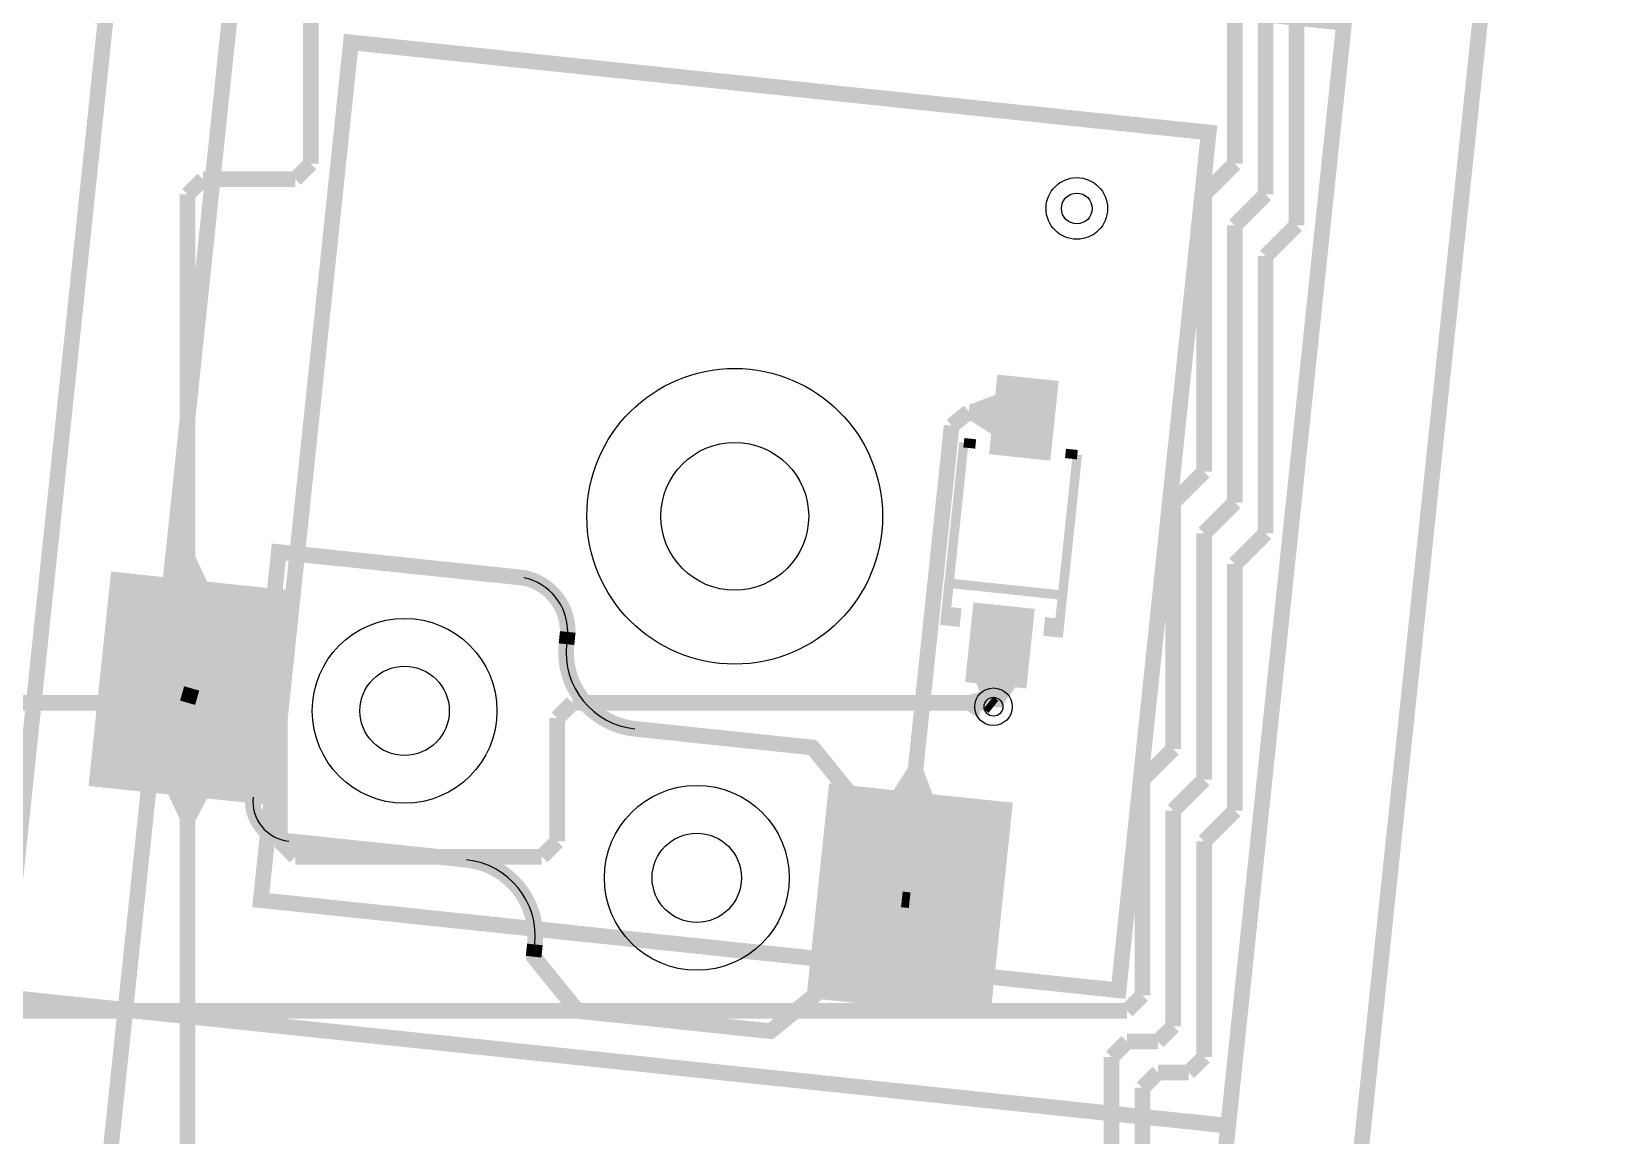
# Model space of a CAD drawing. Header units: millimetres. Extents: x -992 to -826, y 770 to 901.
# Drawn here: x -851.87 to -826.28, y 839.49 to 857.41 of the extents above; entities that cross this region are included whole.
import ezdxf

# ---------------------------------------------------------------- set-up
doc = ezdxf.new("R2010")
doc.units = ezdxf.units.MM
for name, color, linetype, true_color in [('BoardOutLine', 7, 'Continuous', 0xff00ff), ('BottomLayer', 7, 'Continuous', 0x0000ff), ('BottomPasteMaskLayer', 7, 'Continuous', 0x800000), ('BottomSilkLayer', 7, 'Continuous', 0x66cc33), ('BottomSolderMaskLayer', 7, 'Continuous', 0xaa00ff), ('Document', 7, 'Continuous', 0xffffff), ('Hole', 7, 'Continuous', 0x222222), ('Multi-Layer', 7, 'Continuous', 0xc0c0c0), ('TopLayer', 7, 'Continuous', 0xff0000), ('TopSilkLayer', 7, 'Continuous', 0xffcc00)]:
    doc.layers.add(name, color=color, linetype=linetype, true_color=true_color)

msp = doc.modelspace()

# ---------------------------------------------------------------- hatches: boundary and pattern name
at = {"layer": 'BottomLayer'}
for points in [[(-835.3274066548133, 850.4474726949455), (-835.1915163830329, 851.7403606807216), (-836.18602997206, 851.8448818897639), (-836.3219202438406, 850.5520193040387)], [(-836.2207950215901, 851.514122428245), (-836.2871780543562, 850.8826009652021), (-836.6461772923547, 851.1118821437644), (-836.6196240792483, 851.3644907289817)], [(-849.0159410718823, 848.4835991871985), (-849.6474625349251, 848.5499745999493), (-849.4587020574043, 848.9132334264671), (-849.2047015494031, 848.8865379730761)], [(-850.9399542799086, 845.1665481330964), (-847.9563881127763, 844.8529591059183), (-847.5905511811025, 848.3337820675642), (-850.5741173482347, 848.6473710947423)], [(-835.7161290322581, 846.7488442976887), (-835.5802641605284, 848.0417322834647), (-836.5747777495556, 848.1462534925072), (-836.7106680213361, 846.853390906782)], [(-836.529171958344, 846.834312928626), (-835.897647955296, 846.7679273558549), (-836.1236880873762, 846.4398577597157), (-836.3762966725934, 846.4664135128272)], [(-836.0015316230633, 846.629773939548), (-836.4562331724665, 846.6775057150116), (-836.3329133858269, 846.8790932181865), (-836.0802997205996, 846.8525755651513)], [(-837.2381965963932, 845.0334417068835), (-837.8697205994413, 845.0998196596395), (-837.6404394208789, 845.4588188976379), (-837.3878282956566, 845.4322682245366)], [(-849.6474625349251, 845.0306985013972), (-849.0159410718823, 844.9643230886463), (-849.2047015494031, 844.6010617221236), (-849.4587020574043, 844.6277597155196)], [(-839.2853949707901, 841.7293370586742), (-836.3018288036577, 841.4157480314962), (-835.935966471933, 844.8965709931422), (-838.9195326390653, 845.2101600203202)]]:
    msp.add_hatch(color=256, dxfattribs=at).paths.add_polyline_path(points)
at = {"layer": 'BottomPasteMaskLayer'}
for points in [[(-835.3274066548133, 850.4474726949455), (-835.1915163830329, 851.7403606807216), (-836.18602997206, 851.8448818897639), (-836.3219202438406, 850.5520193040387)], [(-850.9399542799086, 845.1665481330964), (-847.9563881127763, 844.8529591059183), (-847.5905511811025, 848.3337820675642), (-850.5741173482347, 848.6473710947423)], [(-835.7161290322581, 846.7488442976887), (-835.5802641605284, 848.0417322834647), (-836.5747777495556, 848.1462534925072), (-836.7106680213361, 846.853390906782)], [(-839.2853949707901, 841.7293370586742), (-836.3018288036577, 841.4157480314962), (-835.935966471933, 844.8965709931422), (-838.9195326390653, 845.2101600203202)]]:
    msp.add_hatch(color=256, dxfattribs=at).paths.add_polyline_path(points)
at = {"layer": 'BottomSilkLayer'}
for points in [[(-837.0865532131065, 848.0844602489207), (-836.768315976632, 848.051010922022), (-836.8001778003556, 847.7478816357634), (-837.1184150368301, 847.781328422657)], [(-835.0927101854204, 847.8748971297944), (-835.4109474218949, 847.908346456693), (-835.4428067056135, 847.6052146304294), (-835.1245720091441, 847.5717678435358)]]:
    msp.add_hatch(color=256, dxfattribs=at).paths.add_polyline_path(points)
at = {"layer": 'BottomSolderMaskLayer'}
for points in [[(-835.3274066548133, 850.4474726949455), (-835.1915163830329, 851.7403606807216), (-836.18602997206, 851.8448818897639), (-836.3219202438406, 850.5520193040387)], [(-850.9399542799086, 845.1665481330964), (-847.9563881127763, 844.8529591059183), (-847.5905511811025, 848.3337820675642), (-850.5741173482347, 848.6473710947423)], [(-835.7161290322581, 846.7488442976887), (-835.5802641605284, 848.0417322834647), (-836.5747777495556, 848.1462534925072), (-836.7106680213361, 846.853390906782)], [(-839.2853949707901, 841.7293370586742), (-836.3018288036577, 841.4157480314962), (-835.935966471933, 844.8965709931422), (-838.9195326390653, 845.2101600203202)]]:
    msp.add_hatch(color=256, dxfattribs=at).paths.add_polyline_path(points)
at = {"layer": 'Document'}
for points in [[(-835.645519431039, 851.2863728727459), (-835.8364897129795, 851.3064439928881), (-835.9167691135383, 850.5426543053088), (-835.7257962915927, 850.5225831851665)], [(-836.1530251460504, 851.0501676403354), (-836.1730962661926, 850.8591948183898), (-835.4093065786133, 850.778915417831), (-835.389235458471, 850.9698882397767)], [(-848.142852425705, 844.9730403860809), (-847.7380137160276, 848.8248234696471), (-843.8862306324613, 848.4199847599697), (-843.8696494768426, 848.4193628087734), (-843.8531287550783, 848.4209078969036), (-843.8369504742641, 848.424593649858), (-843.8213907960624, 848.4303571521959), (-843.8067153226494, 848.4381000214996), (-843.7931745629134, 848.4476900877513), (-843.780999656291, 848.4589636494635), (-843.7703984272407, 848.4717282680465), (-843.7615518377, 848.4857660527166), (-843.7546108980821, 848.50083737987), (-843.7496940895437, 848.5166849834345), (-843.746885341523, 848.5330383463761), (-843.7462325990723, 848.5496183183977), (-843.7477470044411, 848.5661418810076), (-843.7514027068787, 848.5823269786172), (-843.7571373039041, 848.5978973332021), (-843.7648529065101, 848.6125871603409), (-843.7744178101191, 848.6261457061294), (-843.785668742767, 848.6383415275242), (-843.7984136521402, 848.6489664430537), (-843.8124349838894, 848.6578390864549), (-843.8274933952605, 848.6648080025776), (-843.8433318406524, 848.6697542327088), (-843.85967995936, 848.6725933451869), (-847.8377673355347, 849.0907061214124), (-847.8543669344664, 849.0913585051269), (-847.8709096748621, 849.0898386270395), (-847.887112506336, 849.0861724926407), (-847.902698194428, 849.0804228303982), (-847.917400064154, 849.0726880184573), (-847.9309665628812, 849.0631004013661), (-847.943165564456, 849.0518240256282), (-847.9537883409392, 849.0390518328256), (-847.9626531339944, 849.0250023583411), (-847.9696082648161, 849.0099159921631), (-847.9745347293932, 848.9940508657542), (-847.9773482346966, 848.977678435357), (-848.3954610109221, 844.9995885191772), (-848.396074713886, 844.9830123030631), (-848.3945227751756, 844.9664974897662), (-848.3908316694924, 844.9503258073917), (-848.3850643638339, 844.9347731305343), (-848.3773192433325, 844.9201047741025), (-848.3677284328925, 844.9065709672806), (-848.3564555432552, 844.8944025848402), (-848.3436928799453, 844.883807208621), (-848.3296581627081, 844.874965586368), (-848.3145908114041, 844.868028548335), (-848.298747861717, 844.863114434254), (-848.2823995803528, 844.860307074564), (-848.2658248545292, 844.8596543603378), (-848.2493064344058, 844.8611674263025), (-848.2331261096166, 844.8648204608912), (-848.2175599021887, 844.8705511465658), (-848.20287335785, 844.8782617228982), (-848.1893170160545, 844.8878206542774), (-848.1771221360003, 844.8990648737904), (-848.1664967515533, 844.9118025649996), (-848.1576221223719, 844.9258164341613), (-848.1506496417792, 844.9408674170653), (-848.1456982541258, 844.956698757258), (-848.142852425705, 844.9730403860809)], [(-843.8987401574805, 848.4217322834647), (-843.8593510109489, 848.4125088525745), (-843.8205041857765, 848.4012172310838), (-843.7823081945935, 848.3878889604002), (-843.7448697320256, 848.3725612709977), (-843.708293376659, 848.3552769784187), (-843.6726812989157, 848.3360843636757), (-843.6381329756568, 848.3150370383855), (-843.6047449123088, 848.2921937950139), (-843.5726103732907, 848.267618442647), (-843.5418191214937, 848.2413796287514), (-843.5124571675435, 848.2135506474174), (-843.4846065295416, 848.1842092346233), (-843.4583450039609, 848.1534373510924), (-843.4337459483332, 848.1213209533477), (-843.4108780763368, 848.0879497536057), (-843.3898052658541, 848.0534169691795), (-843.3705863805394, 848.0178190620903), (-843.3532751053928, 847.9812554696155), (-843.3379197967981, 847.9438283265262), (-843.324563347448, 847.9056421797891), (-843.3132430665289, 847.8668036965311), (-843.3039905755045, 847.8274213660807), (-843.2968317197849, 847.7876051969197), (-843.2917864965324, 847.7474664093919), (-843.288868998802, 847.7071171250258), (-843.2880873761749, 847.6666700533402), (-843.2873395239103, 847.6506431531545), (-843.2845769545302, 847.6348384379406), (-843.2798437588034, 847.6195081518773), (-843.2732154788104, 847.6048969672263), (-843.2647979022873, 847.5912380793487), (-843.2547253742475, 847.5787494848938), (-843.2431586528276, 847.5676305025589), (-843.2302823435772, 847.5580585919522), (-843.216301953145, 847.5501865213265), (-843.2014406093795, 847.5441399293893), (-843.185935500196, 847.5400153201012), (-843.1700340880434, 847.5378785224677), (-843.1539901603894, 847.5377636399039), (-843.1380597792571, 847.5396725059422), (-843.1224971944607, 847.5435746549692), (-843.1075507857634, 847.5494078084582), (-843.0934590987217, 847.5570788689384), (-843.0804470374846, 847.5664654058363), (-843.0687222753102, 847.5774176094741), (-843.0584719400881, 847.5897606820416), (-843.0498596277677, 847.603297627379), (-843.0430227913571, 847.6178123950474), (-843.038070547165, 847.6330733285063), (-843.0350819332984, 847.6488368623654), (-843.0341046482094, 847.664851409703), (-843.0348405514583, 847.7115422797183), (-843.0377138715976, 847.7581504649195), (-843.042718579699, 847.804578169937), (-843.0498441746612, 847.8507279780927), (-843.0590757052433, 847.896503055804), (-843.070393801437, 847.9418073557647), (-843.0837747151088, 847.9865458184751), (-843.0991903698298, 848.0306245717004), (-843.1166084197868, 848.0739511274378), (-843.1359923176516, 848.1164345759788), (-843.1573013912666, 848.1579857766599), (-843.1804909289849, 848.1985175449015), (-843.2055122734855, 848.2379448351426), (-843.2323129238694, 848.2761849192871), (-843.2608366458184, 848.3131575602876), (-843.2910235895888, 848.3487851805023), (-843.3228104155912, 848.3829930244722), (-843.3561304272919, 848.4157093157755), (-843.3909137111583, 848.4468654076331), (-843.4270872833554, 848.4763959269458), (-843.4645752428833, 848.5042389114627), (-843.5032989308359, 848.530335939794), (-843.5431770954467, 848.5546322539927), (-843.584126062575, 848.5770768744505), (-843.6260599112746, 848.5976227068653), (-843.6688906540768, 848.6162266410565), (-843.7125284216097, 848.632849641421), (-843.7568816511663, 848.6474568288393), (-843.8018572788253, 848.6600175538601), (-843.847360934722, 848.6705054610111), (-843.8638164208276, 848.6727944839105), (-843.8804299054115, 848.6729160519385), (-843.896917127141, 848.6708680850325), (-843.9129959850758, 848.6666856244747), (-843.9283913654936, 848.6604402333261), (-843.9428398491618, 848.6522387719629), (-843.9560942185146, 848.6422215696656), (-843.9679276876133, 848.630560023546), (-843.9781377825166, 848.6174536658951), (-843.9865498056668, 848.6031267501305), (-843.9930198250128, 848.5878244137577), (-843.9974371367276, 848.5718084839996), (-843.9997261593818, 848.5553529978598), (-843.9998477271622, 848.5387395132741), (-843.9977997600106, 848.5222522915751), (-843.9936172992132, 848.5061734337027), (-843.9873719078352, 848.4907780533779), (-843.9791704462567, 848.4763295698318), (-843.9691532437619, 848.4630752006283), (-843.9574916974659, 848.4512417317035), (-843.944385339663, 848.4410316369955), (-843.9300584237731, 848.4326196140588), (-843.9147560873038, 848.4261495949409), (-843.8987401574798, 848.4217322834646)], [(-836.0398425196852, 847.2384099568201), (-836.2308153416308, 847.2584810769623), (-836.1505384810771, 848.0222707645416), (-835.9595656591314, 848.0021996443994)], [(-843.0551511303023, 847.4549022098046), (-843.0592050482187, 847.4060759063705), (-843.0611253935291, 847.357119247667), (-843.0609085109501, 847.3081254203062), (-843.0585548133068, 847.2591876816485), (-843.0540687807481, 847.2103991822927), (-843.0474589522182, 847.1618527887673), (-843.0387379092032, 847.1136409067645), (-843.027922251783, 847.0658553052502), (-843.015032567034, 847.018586941786), (-843.0000933898426, 846.9719257893961), (-842.9831331562037, 846.925960665308), (-842.9641841490948, 846.8807790618936), (-842.9432824370267, 846.8364669801309), (-842.9204678053886, 846.7931087659064), (-842.8957836807194, 846.7507869494659), (-842.8692770480461, 846.7095820883226), (-842.840998361451, 846.66957261392), (-842.811001448035, 846.6308346823408), (-842.7793434054594, 846.5934420293487), (-842.7460844932641, 846.5574658300343), (-842.7112880181662, 846.5229745633385), (-842.6750202135589, 846.490033881705), (-842.6373501134392, 846.4587064861146), (-842.5983494210052, 846.4290520067365), (-842.5580923721725, 846.401126889426), (-842.5166555942701, 846.3749842882818), (-842.4741179601837, 846.3506739644699), (-842.4305604382246, 846.328242191506), (-842.3860659380115, 846.3077316671757), (-842.3407191526553, 846.2891814322618), (-842.2946063975497, 846.2726267962313), (-842.2478154460753, 846.2580992700267), (-842.2004353625255, 846.2456265060855), (-842.1525563325786, 846.2352322457052), (-842.1042694916324, 846.2269362738539), (-842.0556667513335, 846.2207543815089), (-842.0392634401356, 846.2179739909986), (-842.0233643362071, 846.2130732069884), (-842.0082422922653, 846.2061361343585), (-841.994156825501, 846.197281823788), (-841.9813496638694, 846.1866622286644), (-841.9700405976726, 846.1744595973335), (-841.9604237076244, 846.160883345441), (-841.952664034132, 846.1461664620433), (-841.9468947449518, 846.1305615111622), (-841.9432148498291, 846.114336297403), (-841.941687501341, 846.097769270022), (-841.9423389111018, 846.0811447443153), (-841.9451578999332, 846.0647480223377), (-841.9500960897146, 846.0488604966861), (-841.9570687336261, 846.0337548213773), (-841.9659561705313, 846.0196902326916), (-841.9766058785448, 846.0069081002844), (-841.988835092538, 845.9956277849184), (-842.0024339406663, 845.9860428739), (-842.0171690460875, 845.9783178588275), (-842.0327875320627, 845.9725853126663), (-842.0490213617036, 845.9689436145959), (-842.0655919378923, 845.9674552616738), (-842.0822148844298, 845.9681457962918), (-842.1358670022296, 845.9748511923946), (-842.1892145111794, 845.9836577450765), (-842.2421751569042, 845.9945518758685), (-842.2946672815174, 846.0075167875494), (-842.3466099495263, 846.0225324900439), (-842.3979230726236, 846.0395758312452), (-842.4485275331714, 846.058620532712), (-842.4983453061903, 846.0796372301861), (-842.547299579663, 846.1025935188683), (-842.5953148729668, 846.1274540033818), (-842.642317153255, 846.1541803523469), (-842.6882339496049, 846.1827313574825), (-842.7329944647577, 846.2130629971439), (-842.7765296842781, 846.2451285041975), (-842.8187724829645, 846.2788784381298), (-842.8596577283472, 846.314260761277), (-842.8991223811132, 846.3512209190601), (-842.937105592304, 846.3897019241007), (-842.9735487971361, 846.429644444087), (-843.0083958053001, 846.4709868932563), (-843.0415928875975, 846.5136655273515), (-843.0730888587843, 846.5576145419058), (-843.1028351564913, 846.6027661737037), (-843.1307859161002, 846.6490508052631), (-843.1568980414604, 846.6963970721747), (-843.1811312713378, 846.7447319731367), (-843.2034482414912, 846.7939809825122), (-843.2238145422833, 846.8440681652372), (-843.2421987717353, 846.8949162939025), (-843.2585725839442, 846.9464469678262), (-843.2729107327885, 846.9985807339382), (-843.2851911108542, 847.0512372092841), (-843.2953947835208, 847.1043352049658), (-843.3035060181564, 847.1577928513223), (-843.3095123083754, 847.211527724162), (-843.3134043933203, 847.2654569718488), (-843.3151762719424, 847.3194974430482), (-843.3148252122533, 847.3735658149341), (-843.312351755538, 847.4275787216617), (-843.3077597155195, 847.481452882906), (-843.3049722362944, 847.49784967259), (-843.3000659343949, 847.5137415873281), (-843.2931249563349, 847.5288560696528), (-843.284268344749, 847.5429338956068), (-843.2736479967286, 847.5557336206156), (-843.2614460586803, 847.567035720431), (-843.2478718023872, 847.576646356126), (-843.2331580358514, 847.5844006985676), (-843.2175571104735, 847.590165755352), (-843.20133659305, 847.5938426517181), (-843.1847746768145, 847.595368326318), (-843.1681554102297, 847.5947166127637), (-843.1517638253567, 847.5918986883993), (-843.1358810493558, 847.586962882601), (-843.1207794829588, 847.5799938478951), (-843.106718128606, 847.5711111081075), (-843.093938148372, 847.5604670084465), (-843.0826587278683, 847.548244102676), (-843.0730733170562, 847.53465202219), (-843.0653463124441, 847.5199238806882), (-843.0596102375728, 847.504312276112), (-843.0559634701433, 847.4880849584134), (-843.0544685547713, 847.4715202374558), (-843.0551511303023, 847.4549022098046)], [(-843.2873837947677, 847.6801828803659), (-843.3082981965965, 847.4811760223522), (-843.3089201477939, 847.4645948667328), (-843.3073750596644, 847.4480741449678), (-843.3036893067108, 847.4318958641527), (-843.2979258043732, 847.4163361859501), (-843.2901829350699, 847.4016607125362), (-843.2805928688183, 847.3881199527992), (-843.269319307106, 847.375945046176), (-843.2565546885227, 847.3653438171251), (-843.2425169038522, 847.3564972275838), (-843.2274455766983, 847.3495562879654), (-843.2115979731332, 847.3446394794266), (-843.1952446101909, 847.3418307314057), (-843.1786646381686, 847.341177988955), (-843.1621410755581, 847.3426923943241), (-843.1459559779479, 847.3463480967621), (-843.1303856233625, 847.352082693788), (-843.1156957962232, 847.3597982963946), (-843.1021372504345, 847.3693632000043), (-843.0899414290395, 847.3806141326531), (-843.0793165135101, 847.3933590420274), (-843.0704438701091, 847.4073803737775), (-843.063474953987, 847.4224387851496), (-843.0585287238564, 847.4382772305423), (-843.0556896113793, 847.4546253492508), (-843.0347726695454, 847.6536322072645), (-843.0341204520124, 847.6702319637529), (-843.035640517297, 847.6867748384944), (-843.0393068566608, 847.7029777783157), (-843.0450567380208, 847.7185635464241), (-843.0527917793124, 847.7332654660062), (-843.0623796318351, 847.7468319831416), (-843.0736562447737, 847.759030970961), (-843.0864286721543, 847.7696537014004), (-843.1004783742034, 847.778518416597), (-843.1155649566234, 847.7854734388159), (-843.1314302838066, 847.7903997656986), (-843.1478028956059, 847.7932131064264), (-843.1644026520942, 847.7938653239594), (-843.1809455268358, 847.7923452586748), (-843.197148466657, 847.788678919311), (-843.2127342347654, 847.7829290379511), (-843.2274361543475, 847.7751939966593), (-843.241002671483, 847.7656061441367), (-843.2532016593022, 847.7543295311981), (-843.2638243897418, 847.7415571038175), (-843.2726891049383, 847.7275074017684), (-843.2796441271571, 847.7124208193484), (-843.2845704540399, 847.6965554921653), (-843.2873837947677, 847.6801828803659)], [(-843.8136703073408, 842.3161722123446), (-843.1016764033529, 841.4369316738635), (-843.0903974408726, 841.424733450126), (-843.0776226856788, 841.4141119019), (-843.0635707481778, 841.4052487924317), (-843.0484820947989, 841.3982957933526), (-843.0326149329676, 841.3933718891701), (-843.0162407924817, 841.3905613411229), (-839.8834823469647, 841.061295402591), (-839.8668818982852, 841.0606404249356), (-839.8503379882237, 841.062157966358), (-839.8341337195952, 841.0658220583748), (-839.8185463832001, 841.0715700002847), (-839.8038427127669, 841.0793034321155), (-839.7902743205487, 841.0888900177802), (-838.8560960121921, 841.8453721107444), (-838.8438977884547, 841.8566510732246), (-838.8332762402287, 841.8694258284185), (-838.8244131307604, 841.8834777659195), (-838.8174601316812, 841.8985664192983), (-838.8125362274988, 841.9144335811296), (-838.8097256794515, 841.9308077216156), (-838.4804597409195, 845.0635661671325), (-838.4798043949631, 845.080166471383), (-838.4813215354387, 845.0967102878807), (-838.4849852011301, 845.1129145198352), (-838.490732699611, 845.1285018814061), (-838.4984656800337, 845.1432056426023), (-838.5080518161037, 845.1567741935486), (-839.086537973076, 845.8711430022861), (-839.0978169355562, 845.8833412260236), (-839.1105916907502, 845.8939627742496), (-839.1246436282512, 845.9028258837179), (-839.1397322816299, 845.9097788827971), (-839.1555994434613, 845.9147027869795), (-839.1719735839472, 845.9175133350268), (-842.0063728727459, 846.2154203708409), (-842.0229540283649, 846.2160423220377), (-842.0394747501296, 846.2144972339079), (-842.0556530309442, 846.2108114809538), (-842.0712127091465, 846.205047978616), (-842.0858881825598, 846.1973051093125), (-842.0994289422962, 846.1877150430608), (-842.111603848919, 846.1764414813485), (-842.1222050779696, 846.1636768627654), (-842.1310516675105, 846.1496390780953), (-842.1379926071287, 846.1345677509416), (-842.1429094156672, 846.1187201473767), (-842.1457181636881, 846.1023667844348), (-842.1463709061388, 846.085786812413), (-842.14485650077, 846.0692632498028), (-842.1412007983321, 846.0530781521929), (-842.1354662013064, 846.0375077976078), (-842.1277505987001, 846.0228179704686), (-842.1181856950908, 846.0092594246801), (-842.1069347624425, 845.9970636032853), (-842.0941898530687, 845.9864386877557), (-842.0801685213191, 845.9775660443546), (-842.0651101099477, 845.9705971282323), (-842.0492716645552, 845.9656508981013), (-842.0329235458472, 845.9628117856238), (-839.2508382016765, 845.6704038608079), (-838.738567437135, 845.0378003556009), (-839.0568351536704, 842.0096748793499), (-839.9092481584964, 841.3194030988063), (-842.9373736347474, 841.6376733553468), (-843.6162484124969, 842.4760426720854), (-843.6275265395153, 842.4882431792103), (-843.6403006663317, 842.4988672183301), (-843.6543522240947, 842.5077330091904), (-843.6694407867551, 842.5146888556511), (-843.6853081848224, 842.5196157412511), (-843.7016829227166, 842.5224293656115), (-843.7182848241322, 842.5230815868396), (-843.734829825933, 842.5215612452492), (-843.7510348385513, 842.5178943543067), (-843.7666225897282, 842.5121436555324), (-843.7813263687192, 842.5044075449771), (-843.7948945897892, 842.494818389637), (-843.807095096914, 842.4835402626186), (-843.8177191360339, 842.4707661358021), (-843.8265849268942, 842.4567145780392), (-843.8335407733549, 842.4416260153788), (-843.8384676589549, 842.4257586173114), (-843.8412812833153, 842.4093838794173), (-843.8419335045434, 842.3927819780017), (-843.840413162953, 842.3762369762009), (-843.8367462720105, 842.3600319635825), (-843.8309955732362, 842.3444442124057), (-843.8232594626809, 842.3297404334146), (-843.8136703073408, 842.3161722123446)], [(-847.677073914148, 844.3984201168404), (-847.7096261897796, 844.4028761215174), (-847.7418344235906, 844.4093673695678), (-847.7735714966128, 844.4178682414326), (-847.8047121494482, 844.4283451859998), (-847.835133476641, 844.4407568530235), (-847.8647154117589, 844.4550542563247), (-847.8933412012695, 844.4711809671293), (-847.9208978653413, 844.4890733367797), (-847.9472766437511, 844.5086607479433), (-847.9723734251365, 844.529865893323), (-847.996089157902, 844.5526050807727), (-848.0183302411534, 844.5767885636128), (-848.0390088941211, 844.6023208948405), (-848.0580435026116, 844.6291013038385), (-848.0753589411207, 844.657024094095), (-848.0908868693391, 844.6859790603655), (-848.1045660018751, 844.7158519236287), (-848.1163423501362, 844.7465247821214), (-848.1261694354099, 844.7778765766714), (-848.1340084723054, 844.8097835684918), (-848.1398285218304, 844.8421198275519), (-848.1436066135024, 844.8747577295953), (-848.1453278360061, 844.9075684598458), (-848.1449853960468, 844.9404225214114), (-848.1425806451614, 844.9731902463807), (-848.1419284273852, 844.9897900030169), (-848.1434484924685, 845.0063328779349), (-848.1471148316758, 845.022535817953), (-848.1528647129257, 845.0381215862698), (-848.1605997541538, 845.0528235060631), (-848.1701876066578, 845.0663900234044), (-848.1814642196199, 845.0785890114164), (-848.1942366470621, 845.0892117420278), (-848.2082863492058, 845.0980764573694), (-848.2233729317471, 845.105031479701), (-848.2392382590714, 845.10995780666), (-848.255610871024, 845.1127711474245), (-848.27221062767, 845.1134233649534), (-848.2887535025654, 845.1119032996236), (-848.3049564425288, 845.1082369601747), (-848.3205422107599, 845.1024870786927), (-848.335244130438, 845.0947520372455), (-848.3488106476365, 845.0851641845393), (-848.3610096354804, 845.0738875713955), (-848.3716323659015, 845.061115143795), (-848.3804970810337, 845.0470654415192), (-848.3874521031405, 845.0319788588741), (-848.392378429863, 845.0161135314765), (-848.3951917703837, 844.999740919482), (-848.3983821962249, 844.9591853146834), (-848.399445598401, 844.9185183124158), (-848.3983790618311, 844.8778513922302), (-848.3951855101882, 844.8372960334533), (-848.3898736978845, 844.7969634095903), (-848.3824581860733, 844.7569640835684), (-848.3729593027329, 844.7174077046528), (-848.3614030869412, 844.6784027078678), (-848.3478212174963, 844.6400560167458), (-848.3322509260756, 844.6024727502206), (-848.3147348951738, 844.5657559344672), (-848.2953211410978, 844.5300062204781), (-848.274062882341, 844.4953216081514), (-848.2510183936965, 844.4617971776455), (-848.2262508465102, 844.4295248287382), (-848.1998281355096, 844.3985930289036), (-848.1718226926863, 844.3690865707987), (-848.1423112887396, 844.3410863398225), (-848.1113748226265, 844.3146690923871), (-848.0790980997954, 844.289907245507), (-848.0455695997107, 844.2668686782839), (-848.010881233306, 844.245616545831), (-847.9751280910307, 844.2262091061475), (-847.9384081821806, 844.2086995604176), (-847.9008221662275, 844.1931359071705), (-847.8624730768831, 844.1795608107036), (-847.8234660396556, 844.1680114841278), (-847.7839079836708, 844.1585195873557), (-847.7439073485502, 844.1511111403137), (-847.7035737871477, 844.145806451613), (-847.6869509194814, 844.1451194410569), (-847.6703808795097, 844.1466112481114), (-847.6541480265481, 844.1502562717984), (-847.6385309334285, 844.1559919596773), (-847.6237976058959, 844.1637198813107), (-847.6102008833489, 844.1733074174348), (-847.5979740998482, 844.1845900358445), (-847.5873270798598, 844.1973741149401), (-847.5784425374463, 844.2114402664769), (-847.5714729407009, 844.2265471004986), (-847.566537895235, 844.2424353678427), (-847.5637220916198, 844.2588324091294), (-847.5630738520072, 844.275456833882), (-847.5646043008708, 844.2920233494851), (-847.5682871740983, 844.3082476571049), (-847.5740592697111, 844.3238513305566), (-847.5818215324772, 844.3385665943906), (-847.5914407538023, 844.3521409192008), (-847.6027518577303, 844.3643413552948), (-847.6155607338196, 844.3749585303558), (-847.6296475682834, 844.383810242492), (-847.6447706162246, 844.3907445870119), (-847.6606703502329, 844.3956425632696), (-847.6770739141479, 844.3984201168404)], [(-844.7932588265178, 844.0951155702313), (-847.6773964947931, 844.3982499365001), (-847.6939776504122, 844.3988718876968), (-847.7104983721769, 844.3973267995669), (-847.7266766529914, 844.393641046613), (-847.7422363311937, 844.3878775442752), (-847.756911804607, 844.3801346749717), (-847.7704525643435, 844.3705446087199), (-847.7826274709663, 844.3592710470077), (-847.7932287000168, 844.3465064284246), (-847.8020752895578, 844.3324686437544), (-847.809016229176, 844.3173973166007), (-847.8139330377145, 844.3015497130359), (-847.8167417857353, 844.285196350094), (-847.817394528186, 844.268616378072), (-847.8158801228171, 844.2520928154619), (-847.8122244203794, 844.235907717852), (-847.8064898233537, 844.2203373632668), (-847.7987742207474, 844.2056475361278), (-847.7892093171381, 844.1920889903392), (-847.7779583844897, 844.1798931689443), (-847.765213475116, 844.1692682534148), (-847.7511921433663, 844.1603956100138), (-847.7361337319949, 844.1534266938913), (-847.7202952866025, 844.1484804637605), (-847.7039471678945, 844.1456413512828), (-844.8198094996192, 843.8425069850141), (-844.803228344, 843.8418850338172), (-844.7867076222352, 843.843430121947), (-844.7705293414206, 843.847115874901), (-844.7549696632183, 843.8528793772387), (-844.7402941898049, 843.8606222465421), (-844.7267534300682, 843.8702123127938), (-844.7145785234453, 843.8814858745061), (-844.7039772943947, 843.8942504930892), (-844.6951307048537, 843.9082882777594), (-844.6881897652355, 843.9233596049131), (-844.6832729566969, 843.9392072084781), (-844.6804642086761, 843.95556057142), (-844.6798114662254, 843.972140543442), (-844.6813258715943, 843.9886641060523), (-844.6849815740321, 844.0048492036622), (-844.6907161710578, 844.0204195582475), (-844.6984317736642, 844.0351093853866), (-844.7079966772735, 844.0486679311751), (-844.719247609922, 844.0608637525701), (-844.7319925192958, 844.0714886680995), (-844.7460138510455, 844.0803613115006), (-844.7610722624171, 844.0873302276229), (-844.7769107078095, 844.0922764577538), (-844.7932588265178, 844.0951155702313)], [(-843.820060960122, 842.6084353568708), (-843.8160025432583, 842.6572640684496), (-843.814077929216, 842.7062233339943), (-843.8142907818187, 842.7552199513843), (-843.8166406958662, 842.8041606473935), (-843.8211231979053, 842.8529522552512), (-843.8277297547465, 842.9015018920016), (-843.836447789708, 842.9497171353205), (-843.8472607065573, 842.9975061994576), (-843.8601479211054, 843.0447781099656), (-843.8750849003918, 843.0914428768855), (-843.8920432093873, 843.137411666057), (-843.9109905651248, 843.1825969682297), (-843.9318908981554, 843.2269127656513), (-843.954704421212, 843.2702746958162), (-843.9793877049519, 843.3126002120647), (-844.0058937606312, 843.3538087407234), (-844.034172129556, 843.3938218344908), (-844.0641689791387, 843.4325633217751), (-844.0958272053773, 843.4699594516994), (-844.1290865415625, 843.5059390344986), (-844.1638836730057, 843.5404335770411), (-844.2001523575684, 843.5733774132169), (-844.2378235517657, 843.6047078289441), (-844.2768255422018, 843.6343651815554), (-844.3170840820885, 843.6622930133378), (-844.3585225325866, 843.6884381590098), (-844.4010620086999, 843.7127508469297), (-844.4446215294471, 843.7351847938444), (-844.4891181720213, 843.7556972929975), (-844.5344672296485, 843.7742492954288), (-844.5805823728405, 843.79080548431), (-844.6273758137374, 843.8053343421767), (-844.6747584732269, 843.8178082109267), (-844.7226401505205, 843.8282033444724), (-844.7709296948667, 843.8364999539446), (-844.8195351790705, 843.8426822453646), (-844.8359319687548, 843.8454697245895), (-844.8518238834934, 843.8503760264887), (-844.8669383658183, 843.8573170045486), (-844.8810161917727, 843.8661736161343), (-844.8938159167818, 843.8767939641547), (-844.9051180165976, 843.888995902203), (-844.914728652293, 843.9025701584961), (-844.9224829947348, 843.9172839250323), (-844.9282480515194, 843.9328848504102), (-844.9319249478856, 843.949105367834), (-844.9334506224855, 843.9656672840697), (-844.9327989089313, 843.9822865506547), (-844.9299809845668, 843.998678135528), (-844.9250451787684, 844.0145609115291), (-844.9180761440623, 844.0296624779263), (-844.9091934042744, 844.0437238322794), (-844.8985493046132, 844.0565038125135), (-844.8863263988424, 844.0677832330172), (-844.872734318356, 844.0773686438292), (-844.8580061768539, 844.0850956484412), (-844.8423945722774, 844.0908317233124), (-844.8261672545785, 844.0944784907415), (-844.8096025336206, 844.0959734061132), (-844.7929845059691, 844.0952908305818), (-844.7393299853126, 844.0885849957729), (-844.6859801081824, 844.0797778158859), (-844.6330171400257, 844.0688828715819), (-844.5805227496761, 844.0559169628518), (-844.5285778834212, 844.0409000831116), (-844.4772626401831, 844.0238553883721), (-844.4266561480055, 844.004809161532), (-844.3768364420391, 843.9837907718506), (-844.3278803442115, 843.9608326296598), (-844.2798633447671, 843.9359701363874), (-844.2328594858619, 843.9092416299685), (-844.1869412473905, 843.8806883257282), (-844.1421794352217, 843.8503542528276), (-844.0986430720168, 843.8182861863712), (-844.056399290796, 843.784533575279), (-844.0155132314196, 843.7491484660375), (-843.9760479401427, 843.7121854224428), (-843.9380642723972, 843.673701441464), (-843.9016207989539, 843.6337558653543), (-843.8667737156052, 843.5924102901441), (-843.8335767565121, 843.5497284706616), (-843.8020811113462, 843.5057762222215), (-843.7723353463548, 843.4606213191385), (-843.744385329472, 843.4143333902193), (-843.7182741595908, 843.3669838113955), (-843.6940421001038, 843.318645595661), (-843.6717265168181, 843.2693932804872), (-843.6513618203367, 843.2193028128853), (-843.6329794129969, 843.1684514322967), (-843.6166076404492, 843.1169175514899), (-843.6022717479474, 843.0647806356477), (-843.5899938414207, 843.0121210798322), (-843.5797928533862, 842.9590200850158), (-843.5716845137554, 842.9055595328695), (-843.5656813255783, 842.8518218595008), (-843.561792545764, 842.7978899283382), (-843.5600241708064, 842.7438469023555), (-843.5603789275374, 842.6897761158343), (-843.5628562689227, 842.635760945863), (-843.5674523749049, 842.5818846837695), (-843.57023985413, 842.5654878940854), (-843.5751461560294, 842.5495959793473), (-843.5820871340895, 842.5344814970226), (-843.5909437456754, 842.5204036710687), (-843.6015640936957, 842.5076039460599), (-843.613766031744, 842.4963018462444), (-843.6273402880371, 842.4866912105495), (-843.642054054573, 842.4789368681079), (-843.6576549799508, 842.4731718113234), (-843.6738754973744, 842.4694949149573), (-843.6904374136097, 842.4679692403574), (-843.7070566801946, 842.4686209539117), (-843.7234482650676, 842.4714388782761), (-843.7393310410686, 842.4763746840745), (-843.7544326074654, 842.4833437187804), (-843.7684939618184, 842.492226458568), (-843.7812739420524, 842.5028705582289), (-843.792553362556, 842.5150934639995), (-843.8021387733681, 842.5286855444854), (-843.8098657779802, 842.5434136859873), (-843.8156018528516, 842.5590252905635), (-843.819248620281, 842.575252608262), (-843.820743535653, 842.5918173292196), (-843.820060960122, 842.6084353568708)]]:
    msp.add_hatch(color=256, dxfattribs=at).paths.add_polyline_path(points)
at = {"layer": 'TopLayer'}
msp.add_hatch(color=256, dxfattribs=at).paths.add_polyline_path([(-836.4135102870207, 846.7103225806453), (-836.4846532893066, 846.2586893573789), (-836.6798501397004, 846.3907035814074), (-836.6398374396749, 846.6447040894084)])

# ---------------------------------------------------------------- linework, layer by layer
at = {"layer": 'BoardOutLine', "const_width": 0.25400050800101603}
msp.add_lwpolyline([(-826.4097790195581, 875.9788163576329), (-834.1328422656846, 802.7903479806961), (-834.232410464821, 802.6117602235206), (-835.4934721869445, 801.6353060706123), (-835.6793497586996, 801.5824485648973), (-872.5814325628652, 805.4610871221744), (-873.1651257302516, 805.2826263652529)], dxfattribs=at)
at = {"layer": 'BottomLayer', "const_width": 0.25400050800101603}
for points in [[(-847.3317246634494, 864.5176530353062), (-847.3317246634494, 855.2677165354332)], [(-847.3316992633986, 855.2677165354332), (-847.5816865633732, 855.0177038354078)], [(-849.0816865633732, 855.0177038354078), (-849.3316992633986, 854.7677165354332)], [(-847.5816865633732, 855.0177038354078), (-849.0816865633732, 855.0177038354078)], [(-849.3317246634494, 854.7675895351792), (-849.3317246634494, 846.5176530353062)], [(-837.736855473711, 843.3261366522735), (-836.9288798577599, 851.0139700279402)], [(-836.9288798577599, 851.0138938277878), (-836.649707899416, 851.2399542799087)], [(-836.6497332994667, 851.2400304800611), (-835.7566675133351, 851.1460502921008)], [(-836.1455422910847, 847.447548895098), (-836.2499364998731, 846.4531369062739)], [(-849.2653543307088, 846.7501651003304), (-849.3316992633986, 846.5177038354078)], [(-849.3316992633986, 846.5177038354078), (-849.2653543307088, 846.7501651003304)], [(-849.3317246634494, 846.5176530353062), (-849.3317246634494, 837.7675895351792)], [(-837.610566421133, 843.3129286258574), (-837.7368808737618, 843.3262128524259)]]:
    msp.add_lwpolyline(points, dxfattribs=at)
at = {"layer": 'BottomSilkLayer'}
for points, const_width in [([(-837.0187706375414, 848.0006858013718), (-836.7310642621286, 850.7380492760988)], 0.15240030480060962), ([(-836.7310642621286, 850.7380492760988), (-836.5390652781307, 850.7178816357634)], 0.15240030480060962), ([(-834.8887223774449, 850.5444246888495), (-835.0807213614428, 850.5645923291848)], 0.15240030480060962), ([(-835.1764287528576, 847.8070612141225), (-834.8887223774449, 850.5444246888495)], 0.15240030480060962), ([(-847.9614173228347, 847.9200152400306), (-847.8517653035307, 848.9632715265432), (-847.8517653035307, 848.9632715265432), (-843.8731775463552, 848.5451104902211)], 0.25400050800101603), ([(-835.178155956312, 848.2691897383796), (-836.9210058420117, 848.45237490475)], 0.15240030480060962), ([(-843.1605283210567, 847.667233934468), (-843.181457962916, 847.4681737363476)], 0.25400050800101603), ([(-842.0694945389891, 846.0941579883162), (-839.1853695707392, 845.7910083820169)], 0.25400050800101603), ([(-838.6068580137161, 845.0766065532132), (-839.1853695707392, 845.7909829819661), (-839.1853695707392, 845.7910083820169)], 0.25400050800101603), ([(-848.2691643383288, 844.9863093726188), (-848.2325628651258, 845.3344170688342)], 0.25400050800101603), ([(-838.6068580137161, 845.0766065532132), (-838.6434340868683, 844.7285750571502)], 0.25400050800101603), ([(-844.8062484124969, 843.9689865379733), (-847.6903225806452, 844.2721107442217)], 0.25400050800101603), ([(-843.7149606299213, 842.3961137922278), (-843.6940563881128, 842.5950215900433)], 0.25400050800101603), ([(-838.9151130302262, 842.1429768859539), (-838.9360172720346, 841.9440944881892), (-839.8702057404116, 841.1876047752097), (-843.0029718059437, 841.5168656337314), (-843.7149606299213, 842.3961137922278)], 0.25400050800101603)]:
    msp.add_lwpolyline(points, dxfattribs=dict(at, const_width=const_width))
for centre, radius, start, end in [((-844.0529592675321, 847.6724508379286), 0.8924307848615699, 359.59135216018103, 78.33234764142146), ((-841.9388489211826, 847.3372926076552), 1.2499872999746, 174.00230002252937, 264.00109664424707), ((-847.6227301291303, 844.9183721614901), 0.6499872999746, 173.99998958284976, 263.9999292158394), ((-844.9371934819877, 842.7256716794277), 1.2499872999746, 353.9999540102418, 83.9999383620393)]:
    msp.add_arc(centre, radius, start, end, dxfattribs=at)
at = {"layer": 'Document', "const_width": 0.25400050800101603}
for points in [[(-850.3413766827534, 841.5340106680214), (-848.4598679197359, 859.4354330708663), (-866.3612903225808, 861.3169672339346), (-868.2428244856491, 843.415519431039), (-850.3413766827534, 841.5340106680214)], [(-832.4399542799086, 839.652501905004), (-830.5584455168911, 857.5539243078488), (-848.4598679197359, 859.4354330708663), (-850.3413766827534, 841.5340106680214), (-832.4399542799086, 839.652501905004)], [(-852.2229108458218, 823.6325882651767), (-850.3413766827534, 841.5340106680214), (-868.2428244856491, 843.415519431039), (-870.1243332486665, 825.5140970281942), (-852.2229108458218, 823.6325882651767)], [(-834.3214630429262, 821.7510795021592), (-832.4399542799086, 839.652501905004), (-850.3413766827534, 841.5340106680214), (-852.2229108458218, 823.6325882651767), (-834.3214630429262, 821.7510795021592)]]:
    msp.add_lwpolyline(points, close=True, dxfattribs=at)
at = {"layer": 'Document'}
for centre, radius in [((-834.8971297942596, 854.5407670815343), 0.24993649987299976), ((-840.4498348996699, 849.5440690881384), 1.1998983997967998), ((-845.8092456184913, 846.3868427736857), 0.7249174498348998), ((-841.0665481330964, 843.6761493522988), 0.7249174498348998)]:
    msp.add_circle(centre, radius, dxfattribs=at)
at = {"layer": 'Hole'}
msp.add_circle((-836.2499364998731, 846.4531369062739), 0.15240030480060962, dxfattribs=at)
at = {"layer": 'Multi-Layer'}
for centre, radius in [((-834.8971297942596, 854.5407670815343), 0.5), ((-840.4498348996699, 849.5440690881384), 2.4000000000000004), ((-845.8092456184913, 846.3868427736857), 1.5000000000000002), ((-836.2499364998731, 846.4531369062739), 0.30480060960121924), ((-841.0665481330964, 843.6761493522988), 1.5000000000000002)]:
    msp.add_circle(centre, radius, dxfattribs=at)
at = {"layer": 'TopLayer', "const_width": 0.25400050800101603}
for points in [[(-832.3316738633478, 855.2677165354332), (-832.3316738633478, 858.7677165354332)], [(-831.8316738633478, 854.7677165354332), (-831.8316738633478, 858.2677165354332)], [(-831.3316738633478, 854.2677165354332), (-831.3316738633478, 857.7677165354332)], [(-832.8316738633478, 854.7677165354332), (-832.3316738633478, 855.2677165354332)], [(-832.8316738633478, 850.2676911353824), (-832.8316738633478, 854.7677165354332)], [(-832.3316738633478, 854.2677165354332), (-831.8316738633478, 854.7677165354332)], [(-832.3316738633478, 849.7676911353824), (-832.3316738633478, 854.2677165354332)], [(-831.8316738633478, 853.7677165354332), (-831.3316738633478, 854.2677165354332)], [(-831.8316738633478, 849.2676911353824), (-831.8316738633478, 853.7677165354332)], [(-833.3316738633478, 849.7676911353824), (-832.8316738633478, 850.2676911353824)], [(-833.3316738633478, 845.7676911353824), (-833.3316738633478, 849.7676911353824)], [(-832.8316738633478, 849.2676911353824), (-832.3316738633478, 849.7676911353824)], [(-832.8316738633478, 845.2676911353824), (-832.8316738633478, 849.2676911353824)], [(-832.3316738633478, 848.7676911353824), (-831.8316738633478, 849.2676911353824)], [(-832.3316738633478, 844.7676911353824), (-832.3316738633478, 848.7676911353824)], [(-854.081711963424, 846.5177038354078), (-848.0816865633732, 846.5177038354078)], [(-848.0816865633732, 846.5177038354078), (-847.8316992633986, 846.2676911353824)], [(-843.3316738633479, 846.2676911353824), (-843.0816865633732, 846.5177038354078)], [(-843.0816865633732, 846.5177038354078), (-836.3316738633478, 846.5177038354078)], [(-836.3316738633478, 846.5177038354078), (-836.2499872999747, 846.4531369062739)], [(-847.8316992633986, 846.2676911353824), (-847.8316992633986, 844.2676911353824)], [(-843.3316738633479, 844.2676911353824), (-843.3316738633479, 846.2676911353824)], [(-833.8316738633478, 845.2676911353824), (-833.3316738633478, 845.7676911353824)], [(-833.8316738633478, 841.7676911353824), (-833.8316738633478, 845.2676911353824)], [(-833.3316738633478, 844.7676911353824), (-832.8316738633478, 845.2676911353824)], [(-833.3316738633478, 841.2676911353824), (-833.3316738633478, 844.7676911353824)], [(-832.8316738633478, 844.2676911353824), (-832.3316738633478, 844.7676911353824)], [(-847.8316992633986, 844.2676911353824), (-847.5816865633732, 844.0176784353571)], [(-843.5816865633732, 844.0176784353571), (-843.3316738633479, 844.2676911353824)], [(-832.8316738633478, 840.7676911353824), (-832.8316738633478, 844.2676911353824)], [(-847.5816865633732, 844.0176784353571), (-843.5816865633732, 844.0176784353571)], [(-834.0816611633225, 841.517678435357), (-833.8316738633478, 841.7676911353824)], [(-875.0817373634749, 841.517678435357), (-834.0816611633225, 841.517678435357)], [(-833.5816611633225, 841.017678435357), (-833.3316738633478, 841.2676911353824)], [(-834.3316738633478, 840.7676911353824), (-834.0816611633225, 841.017678435357)], [(-834.0816611633225, 841.017678435357), (-833.5816611633225, 841.017678435357)], [(-834.3316738633478, 836.2676657353317), (-834.3316738633478, 840.7676911353824)], [(-833.8316738633478, 840.2676911353824), (-833.5816611633225, 840.5176784353571)], [(-833.5816611633225, 840.5176784353571), (-833.0816611633225, 840.5176784353571)], [(-833.0816611633225, 840.5176784353571), (-832.8316738633478, 840.7676911353824)], [(-833.8316738633478, 835.7676657353317), (-833.8316738633478, 840.2676911353824)]]:
    msp.add_lwpolyline(points, dxfattribs=at)
at = {"layer": 'TopSilkLayer', "const_width": 0.25400050800101603}
for points in [[(-866.0445770891542, 845.195580391161), (-852.1212598425197, 843.7321818643638), (-850.6578613157227, 857.6554991109983), (-864.5811785623572, 859.1188976377954), (-866.0445770891542, 845.195580391161)], [(-848.1431292862587, 843.3140716281434), (-834.219837439675, 841.8506731013464), (-832.7564389128779, 855.7739903479809), (-846.6797307594616, 857.2373888747779), (-848.1431292862587, 843.3140716281434)]]:
    msp.add_lwpolyline(points, close=True, dxfattribs=at)

doc.saveas('drawing.dxf')
